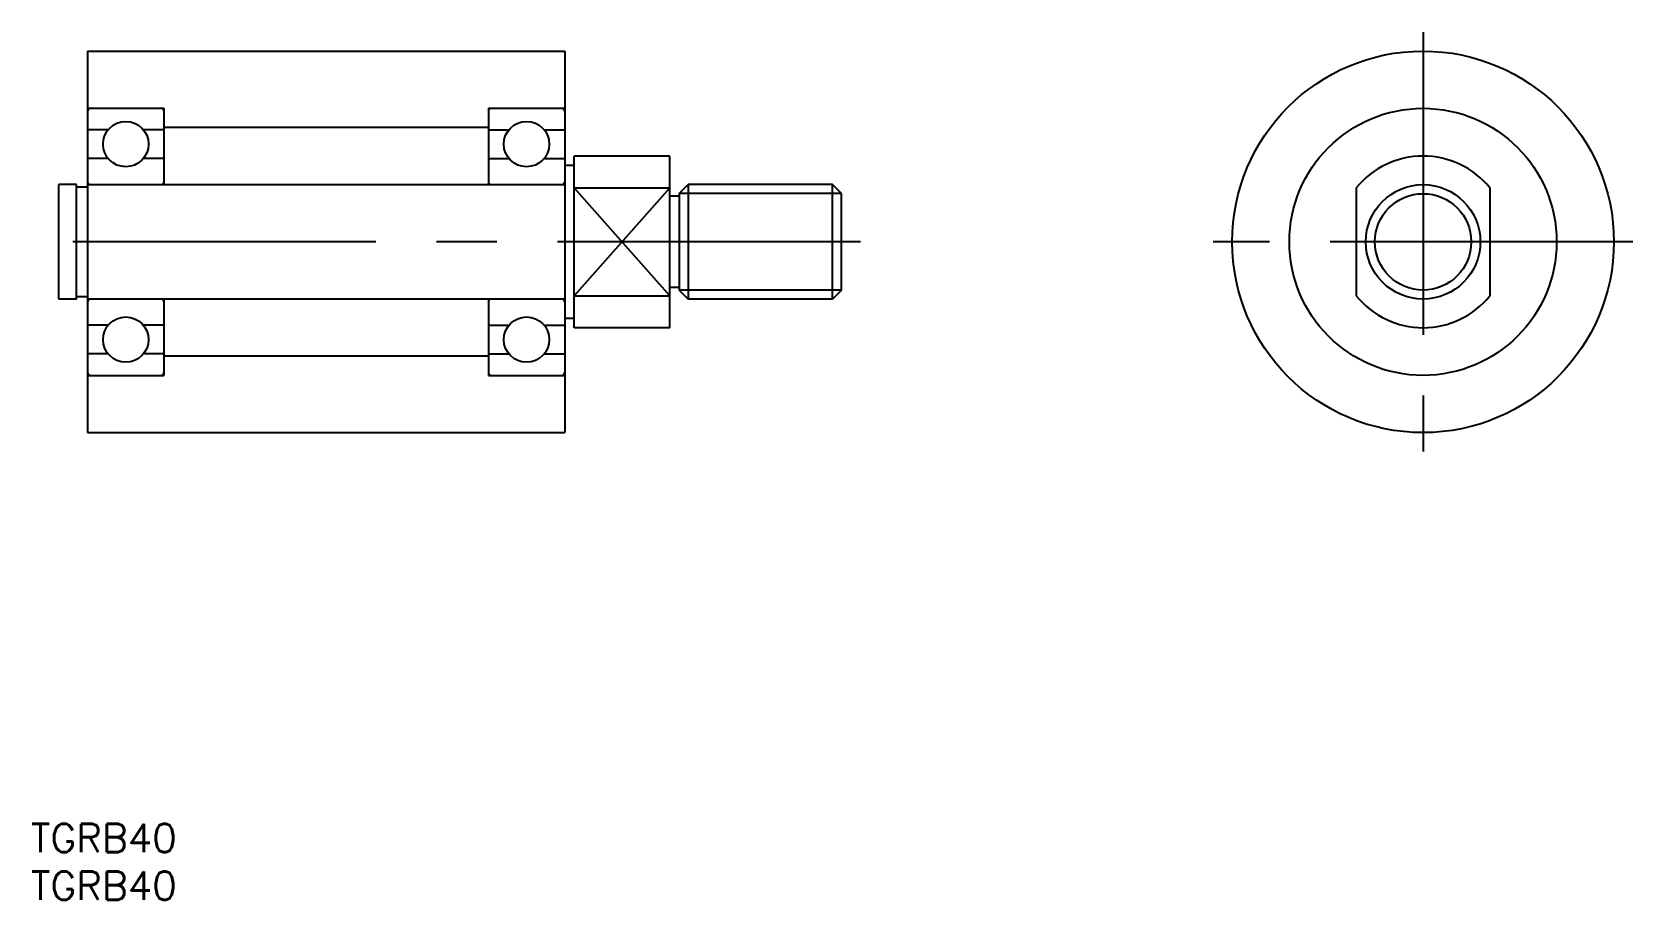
# Model space of a CAD drawing. Extents: x 625 to 793, y -168 to -77.
import ezdxf

# ---------------------------------------------------------------- set-up
doc = ezdxf.new("R2010")
doc.units = 0
doc.linetypes.add('CENTER', pattern=[50.8, 31.75, -6.35, 6.35, -6.35])
doc.layers.get('0').update_dxf_attribs({"linetype": 'CONTINUOUS'})
doc.layers.add('CENTER', color=1, linetype='CENTER')
doc.styles.get("Standard").update_dxf_attribs({"font": 'txt.shx', "height": 3, "bigfont": 'bigfont.shx'})

# ---------------------------------------------------------------- blocks, each defined once
blk = doc.blocks.new('*U17')
at = {"color": 7, "linetype": 'CONTINUOUS'}
for p in [(625.27, -163.21), (625.27, -168.21)]:
    blk.add_text('TGRB40', height=3, dxfattribs=at).set_placement(p)

msp = doc.modelspace()

# ---------------------------------------------------------------- linework, layer by layer
at = {"color": 7, "linetype": 'CONTINUOUS'}
for p, q in [((631.22, -79.2), (631.22, -119.2)), ((631.22, -79.2), (681.22, -79.2)), ((681.22, -79.2), (681.22, -119.2)), ((631.22, -85.2), (639.22, -85.2)), ((639.22, -85.2), (639.22, -93.2)), ((673.22, -85.2), (681.22, -85.2)), ((673.22, -85.2), (673.22, -93.2)), ((673.22, -87.2), (639.22, -87.2)), ((633.37, -87.45), (631.22, -87.45)), ((639.22, -87.45), (637.07, -87.45)), ((673.22, -87.45), (675.37, -87.45)), ((679.07, -87.45), (681.22, -87.45)), ((633.37, -90.45), (631.22, -90.45)), ((639.22, -90.45), (637.07, -90.45)), ((673.22, -90.45), (675.37, -90.45)), ((679.07, -90.45), (681.22, -90.45)), ((692.22, -90.2), (682.22, -90.2)), ((682.22, -108.2), (682.22, -90.2)), ((692.22, -108.2), (692.22, -90.2)), ((682.22, -91.2), (681.22, -91.2)), ((628.22, -105.2), (628.22, -93.2)), ((630.07, -93.2), (628.22, -93.2)), ((630.07, -105.2), (630.07, -93.2)), ((631.22, -93.45), (630.07, -93.45)), ((631.22, -93.2), (681.22, -93.2)), ((682.22, -93.54), (692.22, -93.54)), ((693.22, -94.14), (694.17, -93.2)), ((709.28, -93.2), (694.17, -93.2)), ((694.17, -93.2), (694.17, -105.2)), ((710.22, -94.14), (709.28, -93.2)), ((709.28, -105.2), (709.28, -93.2)), ((764.17, -93.54), (764.17, -104.85)), ((778.17, -93.54), (778.17, -104.85)), ((693.22, -94.4), (692.22, -94.4)), ((693.22, -94.14), (693.22, -104.25)), ((710.22, -104.25), (710.22, -94.14)), ((693.22, -104), (692.22, -104)), ((630.07, -105.2), (628.22, -105.2)), ((631.22, -104.95), (630.07, -104.95)), ((681.22, -105.2), (631.22, -105.2)), ((639.22, -105.2), (639.22, -113.2)), ((673.22, -105.2), (673.22, -113.2)), ((682.22, -104.85), (692.22, -104.85)), ((693.22, -104.25), (694.17, -105.2)), ((709.28, -105.2), (694.17, -105.2)), ((710.22, -104.25), (709.28, -105.2)), ((681.22, -107.2), (682.22, -107.2)), ((633.37, -107.95), (631.22, -107.95)), ((639.22, -107.95), (637.07, -107.95)), ((673.22, -107.95), (675.37, -107.95)), ((679.07, -107.95), (681.22, -107.95)), ((692.22, -108.2), (682.22, -108.2)), ((633.37, -110.95), (631.22, -110.95)), ((639.22, -110.95), (637.07, -110.95)), ((673.22, -111.2), (639.22, -111.2)), ((673.22, -110.95), (675.37, -110.95)), ((679.07, -110.95), (681.22, -110.95)), ((631.22, -113.2), (639.22, -113.2)), ((673.22, -113.2), (681.22, -113.2)), ((631.22, -119.2), (681.22, -119.2))]:
    msp.add_line(p, q, dxfattribs=at)
at = {"color": 3, "linetype": 'CONTINUOUS'}
for p, q in [((692.22, -93.54), (682.22, -104.85)), ((692.22, -104.85), (682.22, -93.54)), ((710.22, -94.14), (693.22, -94.14)), ((710.22, -104.25), (693.22, -104.25))]:
    msp.add_line(p, q, dxfattribs=at)
at = {"color": 7, "linetype": 'CONTINUOUS'}
for centre, radius in [((771.17, -99.2), 20), ((771.17, -99.2), 14), ((635.22, -88.95), 2.38), ((677.22, -88.95), 2.38), ((771.17, -99.2), 6), ((635.22, -109.45), 2.38), ((677.22, -109.45), 2.38)]:
    msp.add_circle(centre, radius, dxfattribs=at)
at = {"color": 3, "linetype": 'CONTINUOUS'}
msp.add_circle((771.17, -99.2), 5.05, dxfattribs=at)
at = {"color": 7, "linetype": 'CONTINUOUS'}
for centre, radius, start, end in [((631.52, -85.5), 0.3, 90, 180), ((638.92, -85.5), 0.3, 0, 90), ((673.52, -85.5), 0.3, 90, 180), ((680.92, -85.5), 0.3, 0, 90), ((771.17, -99.2), 9, 38.9424, 141.0576), ((631.52, -92.9), 0.3, 180, 270), ((638.92, -92.9), 0.3, 270, 0), ((673.52, -92.9), 0.3, 180, 270), ((680.92, -92.9), 0.3, 270, 0), ((631.52, -105.5), 0.3, 90, 180), ((638.92, -105.5), 0.3, 0, 90), ((673.52, -105.5), 0.3, 90, 180), ((680.92, -105.5), 0.3, 0, 90), ((771.17, -99.2), 9, 218.9424, 321.0576), ((631.52, -112.9), 0.3, 180, 270), ((638.92, -112.9), 0.3, 270, 0), ((673.52, -112.9), 0.3, 180, 270), ((680.92, -112.9), 0.3, 270, 0)]:
    msp.add_arc(centre, radius, start, end, dxfattribs=at)
at = {"layer": 'CENTER', "color": 1, "linetype": 'CENTER'}
for p, q in [((771.17, -77.2), (771.17, -121.2)), ((712.22, -99.2), (626.22, -99.2)), ((793.17, -99.2), (749.17, -99.2))]:
    msp.add_line(p, q, dxfattribs=at)

# ---------------------------------------------------------------- block references
at = {"color": 7, "linetype": 'CONTINUOUS'}
msp.add_blockref('*U17', (0, 0), dxfattribs=at)

doc.saveas('drawing.dxf')
